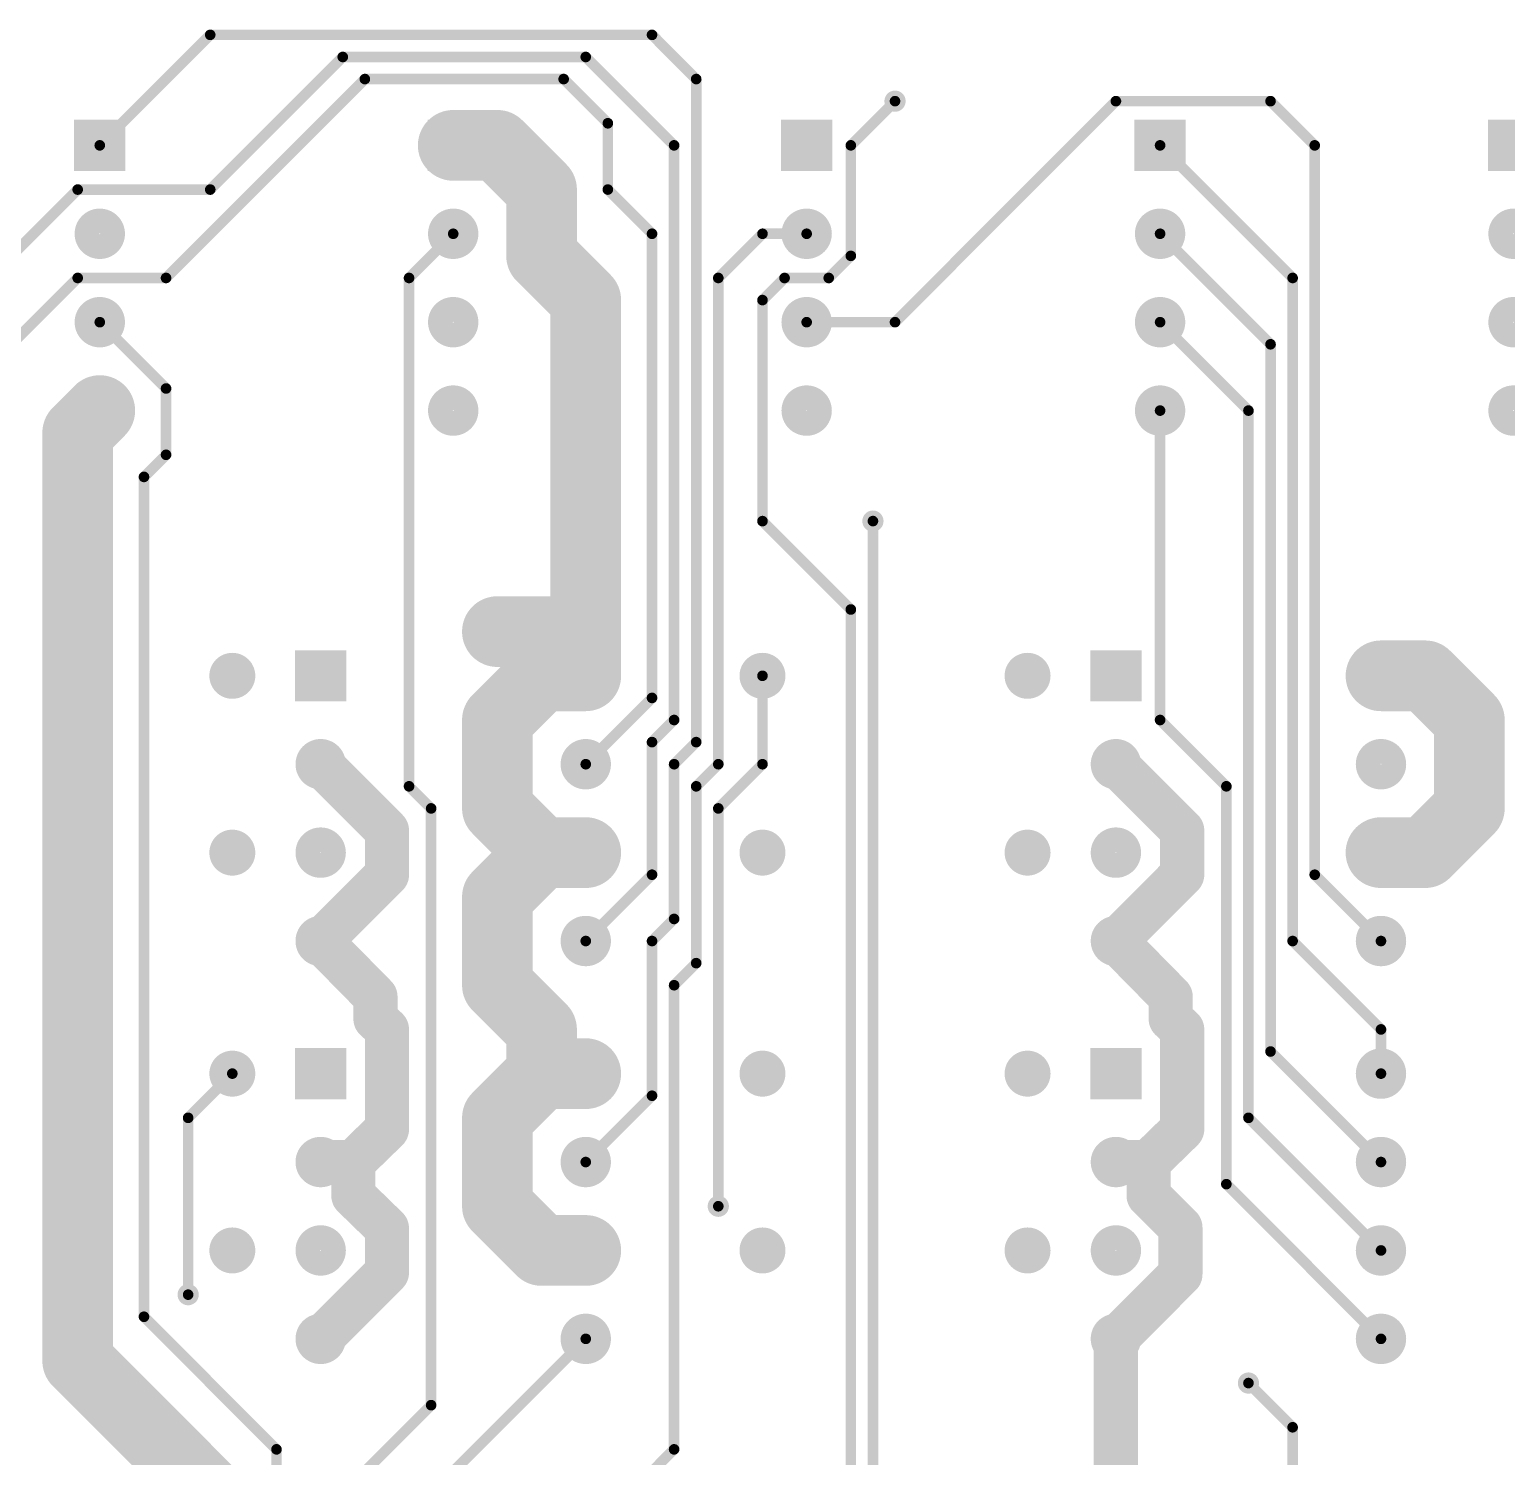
# Model space of a CAD drawing. Extents: x 0.24 to 7.39, y 0.21 to 4.62.
# Drawn here: x 4.167 to 5.838, y 2.988 to 4.602 of the extents above; entities that cross this region are included whole.
import ezdxf

# ---------------------------------------------------------------- set-up
doc = ezdxf.new("R2010")
doc.units = 0

msp = doc.modelspace()

# ---------------------------------------------------------------- linework, layer by layer
at = {"layer": 'BOT'}
for points, const_width in [([(4.371, 4.596), (4.246, 4.471)], 0.012), ([(4.871, 4.596), (4.371, 4.596)], 0.012), ([(4.921, 4.546), (4.871, 4.596)], 0.012), ([(4.521, 4.571), (4.371, 4.421)], 0.012), ([(4.796, 4.571), (4.521, 4.571)], 0.012), ([(4.896, 4.471), (4.796, 4.571)], 0.012), ([(4.546, 4.546), (4.321, 4.321)], 0.012), ([(4.771, 4.546), (4.546, 4.546)], 0.012), ([(4.821, 4.496), (4.771, 4.546)], 0.012), ([(4.921, 3.796), (4.921, 4.546)], 0.012), ([(5.146, 4.521), (5.096, 4.471)], 0.012), ([(5.396, 4.521), (5.146, 4.271)], 0.012), ([(5.571, 4.521), (5.396, 4.521)], 0.012), ([(5.621, 4.471), (5.571, 4.521)], 0.012), ([(4.696, 4.471), (4.646, 4.471)], 0.08), ([(4.746, 4.421), (4.696, 4.471)], 0.08), ([(4.821, 4.421), (4.821, 4.496)], 0.012), ([(4.896, 3.821), (4.896, 4.471)], 0.012), ([(5.096, 4.471), (5.096, 4.346)], 0.012), ([(5.446, 4.471), (5.596, 4.321)], 0.012), ([(5.621, 3.646), (5.621, 4.471)], 0.012), ([(4.746, 4.346), (4.746, 4.421)], 0.08), ([(4.221, 4.421), (4.071, 4.271)], 0.012), ([(4.371, 4.421), (4.221, 4.421)], 0.012), ([(4.871, 4.371), (4.821, 4.421)], 0.012), ([(4.796, 4.296), (4.746, 4.346)], 0.08), ([(4.596, 4.321), (4.646, 4.371)], 0.012), ([(4.871, 3.846), (4.871, 4.371)], 0.012), ([(4.996, 4.371), (4.946, 4.321)], 0.012), ([(5.046, 4.371), (4.996, 4.371)], 0.012), ([(5.446, 4.371), (5.571, 4.246)], 0.012), ([(5.096, 4.346), (5.071, 4.321)], 0.012), ([(4.796, 3.921), (4.796, 4.296)], 0.08), ([(4.221, 4.321), (4.121, 4.221)], 0.012), ([(4.321, 4.321), (4.221, 4.321)], 0.012), ([(4.596, 3.746), (4.596, 4.321)], 0.012), ([(4.946, 4.321), (4.946, 3.771)], 0.012), ([(5.021, 4.321), (4.996, 4.296)], 0.012), ([(5.071, 4.321), (5.021, 4.321)], 0.012), ([(5.596, 4.321), (5.596, 3.571)], 0.012), ([(4.996, 4.296), (4.996, 4.046)], 0.012), ([(4.246, 4.271), (4.321, 4.196)], 0.012), ([(5.146, 4.271), (5.046, 4.271)], 0.012), ([(5.446, 4.271), (5.546, 4.171)], 0.012), ([(5.571, 4.246), (5.571, 3.446)], 0.012), ([(4.221, 4.146), (4.246, 4.171)], 0.08), ([(4.321, 4.196), (4.321, 4.121)], 0.012), ([(4.221, 3.096), (4.221, 4.146)], 0.08), ([(5.446, 4.171), (5.446, 3.821)], 0.012), ([(5.546, 4.171), (5.546, 3.371)], 0.012), ([(4.321, 4.121), (4.296, 4.096)], 0.012), ([(4.296, 4.096), (4.296, 3.146)], 0.012), ([(4.996, 4.046), (5.096, 3.946)], 0.012), ([(5.121, 2.771), (5.121, 4.046)], 0.012), ([(4.696, 3.921), (4.796, 3.921)], 0.08), ([(4.796, 3.921), (4.696, 3.921)], 0.08), ([(4.796, 3.871), (4.796, 3.921)], 0.08), ([(4.796, 3.921), (4.796, 3.871)], 0.08), ([(4.796, 3.871), (4.796, 3.921)], 0.08), ([(5.096, 3.946), (5.096, 2.846)], 0.012), ([(4.696, 3.821), (4.746, 3.871)], 0.08), ([(4.746, 3.871), (4.796, 3.871)], 0.08), ([(5.746, 3.871), (5.696, 3.871)], 0.08), ([(5.796, 3.821), (5.746, 3.871)], 0.08), ([(4.996, 3.771), (4.996, 3.871)], 0.012), ([(4.996, 3.771), (4.996, 3.871)], 0.012), ([(4.696, 3.721), (4.696, 3.821)], 0.08), ([(4.796, 3.771), (4.871, 3.846)], 0.012), ([(5.796, 3.721), (5.796, 3.821)], 0.08), ([(4.871, 3.796), (4.896, 3.821)], 0.012), ([(5.446, 3.821), (5.521, 3.746)], 0.012), ([(4.496, 3.771), (4.571, 3.696)], 0.05), ([(4.871, 3.646), (4.871, 3.796)], 0.012), ([(4.896, 3.771), (4.921, 3.796)], 0.012), ([(5.396, 3.771), (5.471, 3.696)], 0.05), ([(4.746, 3.671), (4.696, 3.721)], 0.08), ([(4.896, 3.596), (4.896, 3.771)], 0.012), ([(4.946, 3.771), (4.921, 3.746)], 0.012), ([(4.946, 3.721), (4.996, 3.771)], 0.012), ([(4.946, 3.721), (4.996, 3.771)], 0.012), ([(5.746, 3.671), (5.796, 3.721)], 0.08), ([(4.621, 3.721), (4.596, 3.746)], 0.012), ([(4.921, 3.746), (4.921, 3.546)], 0.012), ([(5.521, 3.746), (5.521, 3.296)], 0.012), ([(4.571, 3.696), (4.571, 3.646)], 0.05), ([(4.621, 3.046), (4.621, 3.721)], 0.012), ([(4.696, 3.621), (4.746, 3.671)], 0.08), ([(4.796, 3.671), (4.746, 3.671)], 0.08), ([(4.746, 3.671), (4.796, 3.671)], 0.08), ([(4.946, 3.271), (4.946, 3.721)], 0.012), ([(4.946, 3.271), (4.946, 3.721)], 0.012), ([(5.471, 3.696), (5.471, 3.646)], 0.05), ([(5.696, 3.671), (5.746, 3.671)], 0.08), ([(4.571, 3.646), (4.496, 3.571)], 0.05), ([(4.696, 3.521), (4.696, 3.621)], 0.08), ([(5.471, 3.646), (5.396, 3.571)], 0.05), ([(4.796, 3.571), (4.871, 3.646)], 0.012), ([(5.696, 3.571), (5.621, 3.646)], 0.012), ([(4.558, 3.508), (4.496, 3.571)], 0.05), ([(4.871, 3.571), (4.896, 3.596)], 0.012), ([(5.458, 3.508), (5.396, 3.571)], 0.05), ([(4.746, 3.471), (4.696, 3.521)], 0.08), ([(4.871, 3.396), (4.871, 3.571)], 0.012), ([(5.596, 3.571), (5.696, 3.471)], 0.012), ([(4.921, 3.546), (4.896, 3.521)], 0.012), ([(4.558, 3.483), (4.558, 3.508)], 0.05), ([(4.896, 3.521), (4.896, 2.996)], 0.012), ([(5.458, 3.483), (5.458, 3.508)], 0.05), ([(4.746, 3.421), (4.746, 3.471)], 0.08), ([(4.571, 3.471), (4.558, 3.483)], 0.05), ([(4.571, 3.358), (4.571, 3.471)], 0.05), ([(5.471, 3.471), (5.458, 3.483)], 0.05), ([(5.471, 3.358), (5.471, 3.471)], 0.05), ([(5.696, 3.471), (5.696, 3.421)], 0.012), ([(4.696, 3.371), (4.746, 3.421)], 0.08), ([(4.746, 3.421), (4.796, 3.421)], 0.08), ([(4.796, 3.421), (4.746, 3.421)], 0.08), ([(5.571, 3.446), (5.696, 3.321)], 0.012), ([(4.396, 3.421), (4.346, 3.371)], 0.012), ([(4.696, 3.271), (4.696, 3.371)], 0.08), ([(4.796, 3.321), (4.871, 3.396)], 0.012), ([(4.346, 3.371), (4.346, 3.171)], 0.012), ([(4.533, 3.321), (4.571, 3.358)], 0.05), ([(5.433, 3.321), (5.471, 3.358)], 0.05), ([(5.546, 3.371), (5.696, 3.221)], 0.012), ([(4.496, 3.321), (4.533, 3.321)], 0.05), ([(4.533, 3.321), (4.496, 3.321)], 0.05), ([(4.533, 3.283), (4.533, 3.321)], 0.05), ([(5.396, 3.321), (5.433, 3.321)], 0.05), ([(5.433, 3.321), (5.396, 3.321)], 0.05), ([(5.433, 3.283), (5.433, 3.321)], 0.05), ([(4.746, 3.221), (4.696, 3.271)], 0.08), ([(4.571, 3.246), (4.533, 3.283)], 0.05), ([(5.469, 3.247), (5.433, 3.283)], 0.05), ([(5.521, 3.296), (5.696, 3.121)], 0.012), ([(4.571, 3.196), (4.571, 3.246)], 0.05), ([(4.796, 3.221), (4.746, 3.221)], 0.08), ([(5.469, 3.194), (5.469, 3.247)], 0.05), ([(4.496, 3.121), (4.571, 3.196)], 0.05), ([(5.396, 3.121), (5.469, 3.194)], 0.05), ([(4.296, 3.146), (4.446, 2.996)], 0.012), ([(5.396, 2.521), (5.396, 3.121)], 0.05), ([(4.371, 2.946), (4.221, 3.096)], 0.08), ([(4.646, 2.971), (4.796, 3.121)], 0.012), ([(5.596, 3.021), (5.546, 3.071)], 0.012), ([(4.496, 2.921), (4.621, 3.046)], 0.012), ([(5.596, 2.021), (5.596, 3.021)], 0.012), ([(4.446, 2.996), (4.446, 2.783)], 0.012), ([(4.896, 2.996), (4.621, 2.721)], 0.012)]:
    msp.add_lwpolyline(points, dxfattribs=dict(at, const_width=const_width))
for points, const_width in [([(4.368, 4.596, 1), (4.374, 4.596, 1)], 0.006), ([(4.368, 4.596, 1), (4.374, 4.596, 1)], 0.006), ([(4.868, 4.596, 1), (4.874, 4.596, 1)], 0.006), ([(4.868, 4.596, 1), (4.874, 4.596, 1)], 0.006), ([(4.518, 4.571, 1), (4.524, 4.571, 1)], 0.006), ([(4.518, 4.571, 1), (4.524, 4.571, 1)], 0.006), ([(4.793, 4.571, 1), (4.799, 4.571, 1)], 0.006), ([(4.793, 4.571, 1), (4.799, 4.571, 1)], 0.006), ([(4.543, 4.546, 1), (4.549, 4.546, 1)], 0.006), ([(4.543, 4.546, 1), (4.549, 4.546, 1)], 0.006), ([(4.768, 4.546, 1), (4.774, 4.546, 1)], 0.006), ([(4.768, 4.546, 1), (4.774, 4.546, 1)], 0.006), ([(4.918, 4.546, 1), (4.924, 4.546, 1)], 0.006), ([(4.918, 4.546, 1), (4.924, 4.546, 1)], 0.006), ([(5.14, 4.521, 1), (5.152, 4.521, 1)], 0.012), ([(5.143, 4.521, 1), (5.149, 4.521, 1)], 0.006), ([(5.393, 4.521, 1), (5.399, 4.521, 1)], 0.006), ([(5.393, 4.521, 1), (5.399, 4.521, 1)], 0.006), ([(5.568, 4.521, 1), (5.574, 4.521, 1)], 0.006), ([(5.568, 4.521, 1), (5.574, 4.521, 1)], 0.006), ([(4.626, 4.471, 1), (4.666, 4.471, 1)], 0.04), ([(4.676, 4.471, 1), (4.716, 4.471, 1)], 0.04), ([(4.676, 4.471, 1), (4.716, 4.471, 1)], 0.04), ([(4.818, 4.496, 1), (4.824, 4.496, 1)], 0.006), ([(4.818, 4.496, 1), (4.824, 4.496, 1)], 0.006), ([(4.243, 4.471, 1), (4.249, 4.471, 1)], 0.006), ([(4.893, 4.471, 1), (4.899, 4.471, 1)], 0.006), ([(4.893, 4.471, 1), (4.899, 4.471, 1)], 0.006), ([(5.093, 4.471, 1), (5.099, 4.471, 1)], 0.006), ([(5.093, 4.471, 1), (5.099, 4.471, 1)], 0.006), ([(5.443, 4.471, 1), (5.449, 4.471, 1)], 0.006), ([(5.618, 4.471, 1), (5.624, 4.471, 1)], 0.006), ([(5.618, 4.471, 1), (5.624, 4.471, 1)], 0.006), ([(4.726, 4.421, 1), (4.766, 4.421, 1)], 0.04), ([(4.726, 4.421, 1), (4.766, 4.421, 1)], 0.04), ([(4.218, 4.421, 1), (4.224, 4.421, 1)], 0.006), ([(4.218, 4.421, 1), (4.224, 4.421, 1)], 0.006), ([(4.368, 4.421, 1), (4.374, 4.421, 1)], 0.006), ([(4.368, 4.421, 1), (4.374, 4.421, 1)], 0.006), ([(4.818, 4.421, 1), (4.824, 4.421, 1)], 0.006), ([(4.818, 4.421, 1), (4.824, 4.421, 1)], 0.006), ([(4.232, 4.371, 1), (4.26, 4.371, 1)], 0.029), ([(4.632, 4.371, 1), (4.66, 4.371, 1)], 0.029), ([(5.032, 4.371, 1), (5.06, 4.371, 1)], 0.029), ([(5.432, 4.371, 1), (5.46, 4.371, 1)], 0.029), ([(5.832, 4.371, 1), (5.86, 4.371, 1)], 0.029), ([(4.726, 4.346, 1), (4.766, 4.346, 1)], 0.04), ([(4.726, 4.346, 1), (4.766, 4.346, 1)], 0.04), ([(4.643, 4.371, 1), (4.649, 4.371, 1)], 0.006), ([(4.868, 4.371, 1), (4.874, 4.371, 1)], 0.006), ([(4.868, 4.371, 1), (4.874, 4.371, 1)], 0.006), ([(4.993, 4.371, 1), (4.999, 4.371, 1)], 0.006), ([(4.993, 4.371, 1), (4.999, 4.371, 1)], 0.006), ([(5.043, 4.371, 1), (5.049, 4.371, 1)], 0.006), ([(5.443, 4.371, 1), (5.449, 4.371, 1)], 0.006), ([(5.093, 4.346, 1), (5.099, 4.346, 1)], 0.006), ([(5.093, 4.346, 1), (5.099, 4.346, 1)], 0.006), ([(4.776, 4.296, 1), (4.816, 4.296, 1)], 0.04), ([(4.776, 4.296, 1), (4.816, 4.296, 1)], 0.04), ([(4.218, 4.321, 1), (4.224, 4.321, 1)], 0.006), ([(4.218, 4.321, 1), (4.224, 4.321, 1)], 0.006), ([(4.318, 4.321, 1), (4.324, 4.321, 1)], 0.006), ([(4.318, 4.321, 1), (4.324, 4.321, 1)], 0.006), ([(4.593, 4.321, 1), (4.599, 4.321, 1)], 0.006), ([(4.593, 4.321, 1), (4.599, 4.321, 1)], 0.006), ([(4.943, 4.321, 1), (4.949, 4.321, 1)], 0.006), ([(4.943, 4.321, 1), (4.949, 4.321, 1)], 0.006), ([(5.018, 4.321, 1), (5.024, 4.321, 1)], 0.006), ([(5.018, 4.321, 1), (5.024, 4.321, 1)], 0.006), ([(5.068, 4.321, 1), (5.074, 4.321, 1)], 0.006), ([(5.068, 4.321, 1), (5.074, 4.321, 1)], 0.006), ([(5.593, 4.321, 1), (5.599, 4.321, 1)], 0.006), ([(5.593, 4.321, 1), (5.599, 4.321, 1)], 0.006), ([(4.232, 4.271, 1), (4.26, 4.271, 1)], 0.029), ([(4.632, 4.271, 1), (4.66, 4.271, 1)], 0.029), ([(4.993, 4.296, 1), (4.999, 4.296, 1)], 0.006), ([(4.993, 4.296, 1), (4.999, 4.296, 1)], 0.006), ([(5.032, 4.271, 1), (5.06, 4.271, 1)], 0.029), ([(5.432, 4.271, 1), (5.46, 4.271, 1)], 0.029), ([(5.832, 4.271, 1), (5.86, 4.271, 1)], 0.029), ([(4.243, 4.271, 1), (4.249, 4.271, 1)], 0.006), ([(5.043, 4.271, 1), (5.049, 4.271, 1)], 0.006), ([(5.143, 4.271, 1), (5.149, 4.271, 1)], 0.006), ([(5.143, 4.271, 1), (5.149, 4.271, 1)], 0.006), ([(5.443, 4.271, 1), (5.449, 4.271, 1)], 0.006), ([(5.568, 4.246, 1), (5.574, 4.246, 1)], 0.006), ([(5.568, 4.246, 1), (5.574, 4.246, 1)], 0.006), ([(4.226, 4.171, 1), (4.266, 4.171, 1)], 0.04), ([(4.232, 4.171, 1), (4.26, 4.171, 1)], 0.029), ([(4.318, 4.196, 1), (4.324, 4.196, 1)], 0.006), ([(4.318, 4.196, 1), (4.324, 4.196, 1)], 0.006), ([(4.632, 4.171, 1), (4.66, 4.171, 1)], 0.029), ([(5.032, 4.171, 1), (5.06, 4.171, 1)], 0.029), ([(5.432, 4.171, 1), (5.46, 4.171, 1)], 0.029), ([(5.832, 4.171, 1), (5.86, 4.171, 1)], 0.029), ([(4.201, 4.146, 1), (4.241, 4.146, 1)], 0.04), ([(4.201, 4.146, 1), (4.241, 4.146, 1)], 0.04), ([(5.443, 4.171, 1), (5.449, 4.171, 1)], 0.006), ([(5.543, 4.171, 1), (5.549, 4.171, 1)], 0.006), ([(5.543, 4.171, 1), (5.549, 4.171, 1)], 0.006), ([(4.318, 4.121, 1), (4.324, 4.121, 1)], 0.006), ([(4.318, 4.121, 1), (4.324, 4.121, 1)], 0.006), ([(4.293, 4.096, 1), (4.299, 4.096, 1)], 0.006), ([(4.293, 4.096, 1), (4.299, 4.096, 1)], 0.006), ([(4.993, 4.046, 1), (4.999, 4.046, 1)], 0.006), ([(4.993, 4.046, 1), (4.999, 4.046, 1)], 0.006), ([(5.115, 4.046, 1), (5.127, 4.046, 1)], 0.012), ([(5.118, 4.046, 1), (5.124, 4.046, 1)], 0.006), ([(4.676, 3.921, 1), (4.716, 3.921, 1)], 0.04), ([(4.676, 3.921, 1), (4.716, 3.921, 1)], 0.04), ([(4.776, 3.921, 1), (4.816, 3.921, 1)], 0.04), ([(4.776, 3.921, 1), (4.816, 3.921, 1)], 0.04), ([(4.776, 3.921, 1), (4.816, 3.921, 1)], 0.04), ([(4.776, 3.921, 1), (4.816, 3.921, 1)], 0.04), ([(4.776, 3.921, 1), (4.816, 3.921, 1)], 0.04), ([(4.776, 3.921, 1), (4.816, 3.921, 1)], 0.04), ([(5.093, 3.946, 1), (5.099, 3.946, 1)], 0.006), ([(5.093, 3.946, 1), (5.099, 3.946, 1)], 0.006), ([(4.69, 3.921, 1), (4.702, 3.921, 1)], 0.012), ([(4.69, 3.921, 1), (4.702, 3.921, 1)], 0.012), ([(4.383, 3.871, 1), (4.409, 3.871, 1)], 0.026), ([(4.726, 3.871, 1), (4.766, 3.871, 1)], 0.04), ([(4.726, 3.871, 1), (4.766, 3.871, 1)], 0.04), ([(4.776, 3.871, 1), (4.816, 3.871, 1)], 0.04), ([(4.776, 3.871, 1), (4.816, 3.871, 1)], 0.04), ([(4.776, 3.871, 1), (4.816, 3.871, 1)], 0.04), ([(4.776, 3.871, 1), (4.816, 3.871, 1)], 0.04), ([(4.782, 3.871, 1), (4.81, 3.871, 1)], 0.029), ([(4.983, 3.871, 1), (5.009, 3.871, 1)], 0.026), ([(5.283, 3.871, 1), (5.309, 3.871, 1)], 0.026), ([(5.676, 3.871, 1), (5.716, 3.871, 1)], 0.04), ([(5.682, 3.871, 1), (5.71, 3.871, 1)], 0.029), ([(5.726, 3.871, 1), (5.766, 3.871, 1)], 0.04), ([(5.726, 3.871, 1), (5.766, 3.871, 1)], 0.04), ([(4.993, 3.871, 1), (4.999, 3.871, 1)], 0.006), ([(4.993, 3.871, 1), (4.999, 3.871, 1)], 0.006), ([(4.676, 3.821, 1), (4.716, 3.821, 1)], 0.04), ([(4.676, 3.821, 1), (4.716, 3.821, 1)], 0.04), ([(4.868, 3.846, 1), (4.874, 3.846, 1)], 0.006), ([(4.868, 3.846, 1), (4.874, 3.846, 1)], 0.006), ([(5.776, 3.821, 1), (5.816, 3.821, 1)], 0.04), ([(5.776, 3.821, 1), (5.816, 3.821, 1)], 0.04), ([(4.893, 3.821, 1), (4.899, 3.821, 1)], 0.006), ([(4.893, 3.821, 1), (4.899, 3.821, 1)], 0.006), ([(5.443, 3.821, 1), (5.449, 3.821, 1)], 0.006), ([(5.443, 3.821, 1), (5.449, 3.821, 1)], 0.006), ([(4.482, 3.771, 1), (4.51, 3.771, 1)], 0.029), ([(4.4835, 3.771, 1), (4.5085, 3.771, 1)], 0.025), ([(4.782, 3.771, 1), (4.81, 3.771, 1)], 0.029), ([(4.868, 3.796, 1), (4.874, 3.796, 1)], 0.006), ([(4.868, 3.796, 1), (4.874, 3.796, 1)], 0.006), ([(4.918, 3.796, 1), (4.924, 3.796, 1)], 0.006), ([(4.918, 3.796, 1), (4.924, 3.796, 1)], 0.006), ([(5.382, 3.771, 1), (5.41, 3.771, 1)], 0.029), ([(5.3835, 3.771, 1), (5.4085, 3.771, 1)], 0.025), ([(5.682, 3.771, 1), (5.71, 3.771, 1)], 0.029), ([(4.676, 3.721, 1), (4.716, 3.721, 1)], 0.04), ([(4.676, 3.721, 1), (4.716, 3.721, 1)], 0.04), ([(4.793, 3.771, 1), (4.799, 3.771, 1)], 0.006), ([(4.893, 3.771, 1), (4.899, 3.771, 1)], 0.006), ([(4.893, 3.771, 1), (4.899, 3.771, 1)], 0.006), ([(4.943, 3.771, 1), (4.949, 3.771, 1)], 0.006), ([(4.943, 3.771, 1), (4.949, 3.771, 1)], 0.006), ([(4.993, 3.771, 1), (4.999, 3.771, 1)], 0.006), ([(4.993, 3.771, 1), (4.999, 3.771, 1)], 0.006), ([(4.993, 3.771, 1), (4.999, 3.771, 1)], 0.006), ([(4.993, 3.771, 1), (4.999, 3.771, 1)], 0.006), ([(5.776, 3.721, 1), (5.816, 3.721, 1)], 0.04), ([(5.776, 3.721, 1), (5.816, 3.721, 1)], 0.04), ([(4.593, 3.746, 1), (4.599, 3.746, 1)], 0.006), ([(4.593, 3.746, 1), (4.599, 3.746, 1)], 0.006), ([(4.918, 3.746, 1), (4.924, 3.746, 1)], 0.006), ([(4.918, 3.746, 1), (4.924, 3.746, 1)], 0.006), ([(5.518, 3.746, 1), (5.524, 3.746, 1)], 0.006), ([(5.518, 3.746, 1), (5.524, 3.746, 1)], 0.006), ([(4.5585, 3.696, 1), (4.5835, 3.696, 1)], 0.025), ([(4.5585, 3.696, 1), (4.5835, 3.696, 1)], 0.025), ([(4.618, 3.721, 1), (4.624, 3.721, 1)], 0.006), ([(4.618, 3.721, 1), (4.624, 3.721, 1)], 0.006), ([(4.726, 3.671, 1), (4.766, 3.671, 1)], 0.04), ([(4.726, 3.671, 1), (4.766, 3.671, 1)], 0.04), ([(4.726, 3.671, 1), (4.766, 3.671, 1)], 0.04), ([(4.726, 3.671, 1), (4.766, 3.671, 1)], 0.04), ([(4.776, 3.671, 1), (4.816, 3.671, 1)], 0.04), ([(4.776, 3.671, 1), (4.816, 3.671, 1)], 0.04), ([(4.943, 3.721, 1), (4.949, 3.721, 1)], 0.006), ([(4.943, 3.721, 1), (4.949, 3.721, 1)], 0.006), ([(4.943, 3.721, 1), (4.949, 3.721, 1)], 0.006), ([(4.943, 3.721, 1), (4.949, 3.721, 1)], 0.006), ([(5.4585, 3.696, 1), (5.4835, 3.696, 1)], 0.025), ([(5.4585, 3.696, 1), (5.4835, 3.696, 1)], 0.025), ([(5.676, 3.671, 1), (5.716, 3.671, 1)], 0.04), ([(5.726, 3.671, 1), (5.766, 3.671, 1)], 0.04), ([(5.726, 3.671, 1), (5.766, 3.671, 1)], 0.04), ([(4.383, 3.671, 1), (4.409, 3.671, 1)], 0.026), ([(4.482, 3.671, 1), (4.51, 3.671, 1)], 0.029), ([(4.782, 3.671, 1), (4.81, 3.671, 1)], 0.029), ([(4.983, 3.671, 1), (5.009, 3.671, 1)], 0.026), ([(5.283, 3.671, 1), (5.309, 3.671, 1)], 0.026), ([(5.382, 3.671, 1), (5.41, 3.671, 1)], 0.029), ([(5.682, 3.671, 1), (5.71, 3.671, 1)], 0.029), ([(4.5585, 3.646, 1), (4.5835, 3.646, 1)], 0.025), ([(4.5585, 3.646, 1), (4.5835, 3.646, 1)], 0.025), ([(4.676, 3.621, 1), (4.716, 3.621, 1)], 0.04), ([(4.676, 3.621, 1), (4.716, 3.621, 1)], 0.04), ([(5.4585, 3.646, 1), (5.4835, 3.646, 1)], 0.025), ([(5.4585, 3.646, 1), (5.4835, 3.646, 1)], 0.025), ([(4.868, 3.646, 1), (4.874, 3.646, 1)], 0.006), ([(4.868, 3.646, 1), (4.874, 3.646, 1)], 0.006), ([(5.618, 3.646, 1), (5.624, 3.646, 1)], 0.006), ([(5.618, 3.646, 1), (5.624, 3.646, 1)], 0.006), ([(4.482, 3.571, 1), (4.51, 3.571, 1)], 0.029), ([(4.4835, 3.571, 1), (4.5085, 3.571, 1)], 0.025), ([(4.4835, 3.571, 1), (4.5085, 3.571, 1)], 0.025), ([(4.782, 3.571, 1), (4.81, 3.571, 1)], 0.029), ([(4.893, 3.596, 1), (4.899, 3.596, 1)], 0.006), ([(4.893, 3.596, 1), (4.899, 3.596, 1)], 0.006), ([(5.382, 3.571, 1), (5.41, 3.571, 1)], 0.029), ([(5.3835, 3.571, 1), (5.4085, 3.571, 1)], 0.025), ([(5.3835, 3.571, 1), (5.4085, 3.571, 1)], 0.025), ([(5.682, 3.571, 1), (5.71, 3.571, 1)], 0.029), ([(4.676, 3.521, 1), (4.716, 3.521, 1)], 0.04), ([(4.676, 3.521, 1), (4.716, 3.521, 1)], 0.04), ([(4.793, 3.571, 1), (4.799, 3.571, 1)], 0.006), ([(4.868, 3.571, 1), (4.874, 3.571, 1)], 0.006), ([(4.868, 3.571, 1), (4.874, 3.571, 1)], 0.006), ([(5.593, 3.571, 1), (5.599, 3.571, 1)], 0.006), ([(5.593, 3.571, 1), (5.599, 3.571, 1)], 0.006), ([(5.693, 3.571, 1), (5.699, 3.571, 1)], 0.006), ([(4.918, 3.546, 1), (4.924, 3.546, 1)], 0.006), ([(4.918, 3.546, 1), (4.924, 3.546, 1)], 0.006), ([(4.5455, 3.508, 1), (4.5705, 3.508, 1)], 0.025), ([(4.5455, 3.508, 1), (4.5705, 3.508, 1)], 0.025), ([(4.893, 3.521, 1), (4.899, 3.521, 1)], 0.006), ([(4.893, 3.521, 1), (4.899, 3.521, 1)], 0.006), ([(5.4455, 3.508, 1), (5.4705, 3.508, 1)], 0.025), ([(5.4455, 3.508, 1), (5.4705, 3.508, 1)], 0.025), ([(4.726, 3.471, 1), (4.766, 3.471, 1)], 0.04), ([(4.726, 3.471, 1), (4.766, 3.471, 1)], 0.04), ([(4.5455, 3.483, 1), (4.5705, 3.483, 1)], 0.025), ([(4.5455, 3.483, 1), (4.5705, 3.483, 1)], 0.025), ([(4.5585, 3.471, 1), (4.5835, 3.471, 1)], 0.025), ([(4.5585, 3.471, 1), (4.5835, 3.471, 1)], 0.025), ([(5.4455, 3.483, 1), (5.4705, 3.483, 1)], 0.025), ([(5.4455, 3.483, 1), (5.4705, 3.483, 1)], 0.025), ([(5.4585, 3.471, 1), (5.4835, 3.471, 1)], 0.025), ([(5.4585, 3.471, 1), (5.4835, 3.471, 1)], 0.025), ([(5.693, 3.471, 1), (5.699, 3.471, 1)], 0.006), ([(5.693, 3.471, 1), (5.699, 3.471, 1)], 0.006), ([(4.726, 3.421, 1), (4.766, 3.421, 1)], 0.04), ([(4.726, 3.421, 1), (4.766, 3.421, 1)], 0.04), ([(4.726, 3.421, 1), (4.766, 3.421, 1)], 0.04), ([(4.726, 3.421, 1), (4.766, 3.421, 1)], 0.04), ([(4.776, 3.421, 1), (4.816, 3.421, 1)], 0.04), ([(4.776, 3.421, 1), (4.816, 3.421, 1)], 0.04), ([(4.383, 3.421, 1), (4.409, 3.421, 1)], 0.026), ([(4.782, 3.421, 1), (4.81, 3.421, 1)], 0.029), ([(4.983, 3.421, 1), (5.009, 3.421, 1)], 0.026), ([(5.283, 3.421, 1), (5.309, 3.421, 1)], 0.026), ([(5.568, 3.446, 1), (5.574, 3.446, 1)], 0.006), ([(5.568, 3.446, 1), (5.574, 3.446, 1)], 0.006), ([(5.682, 3.421, 1), (5.71, 3.421, 1)], 0.029), ([(4.393, 3.421, 1), (4.399, 3.421, 1)], 0.006), ([(5.693, 3.421, 1), (5.699, 3.421, 1)], 0.006), ([(4.676, 3.371, 1), (4.716, 3.371, 1)], 0.04), ([(4.676, 3.371, 1), (4.716, 3.371, 1)], 0.04), ([(4.868, 3.396, 1), (4.874, 3.396, 1)], 0.006), ([(4.868, 3.396, 1), (4.874, 3.396, 1)], 0.006), ([(4.343, 3.371, 1), (4.349, 3.371, 1)], 0.006), ([(4.343, 3.371, 1), (4.349, 3.371, 1)], 0.006), ([(4.5585, 3.358, 1), (4.5835, 3.358, 1)], 0.025), ([(4.5585, 3.358, 1), (4.5835, 3.358, 1)], 0.025), ([(5.4585, 3.358, 1), (5.4835, 3.358, 1)], 0.025), ([(5.4585, 3.358, 1), (5.4835, 3.358, 1)], 0.025), ([(5.543, 3.371, 1), (5.549, 3.371, 1)], 0.006), ([(5.543, 3.371, 1), (5.549, 3.371, 1)], 0.006), ([(4.482, 3.321, 1), (4.51, 3.321, 1)], 0.029), ([(4.4835, 3.321, 1), (4.5085, 3.321, 1)], 0.025), ([(4.4835, 3.321, 1), (4.5085, 3.321, 1)], 0.025), ([(4.5205, 3.321, 1), (4.5455, 3.321, 1)], 0.025), ([(4.5205, 3.321, 1), (4.5455, 3.321, 1)], 0.025), ([(4.5205, 3.321, 1), (4.5455, 3.321, 1)], 0.025), ([(4.5205, 3.321, 1), (4.5455, 3.321, 1)], 0.025), ([(4.782, 3.321, 1), (4.81, 3.321, 1)], 0.029), ([(5.382, 3.321, 1), (5.41, 3.321, 1)], 0.029), ([(5.3835, 3.321, 1), (5.4085, 3.321, 1)], 0.025), ([(5.3835, 3.321, 1), (5.4085, 3.321, 1)], 0.025), ([(5.4205, 3.321, 1), (5.4455, 3.321, 1)], 0.025), ([(5.4205, 3.321, 1), (5.4455, 3.321, 1)], 0.025), ([(5.4205, 3.321, 1), (5.4455, 3.321, 1)], 0.025), ([(5.4205, 3.321, 1), (5.4455, 3.321, 1)], 0.025), ([(5.682, 3.321, 1), (5.71, 3.321, 1)], 0.029), ([(4.793, 3.321, 1), (4.799, 3.321, 1)], 0.006), ([(5.693, 3.321, 1), (5.699, 3.321, 1)], 0.006), ([(4.676, 3.271, 1), (4.716, 3.271, 1)], 0.04), ([(4.676, 3.271, 1), (4.716, 3.271, 1)], 0.04), ([(4.5205, 3.283, 1), (4.5455, 3.283, 1)], 0.025), ([(4.5205, 3.283, 1), (4.5455, 3.283, 1)], 0.025), ([(5.4205, 3.283, 1), (5.4455, 3.283, 1)], 0.025), ([(5.4205, 3.283, 1), (5.4455, 3.283, 1)], 0.025), ([(5.518, 3.296, 1), (5.524, 3.296, 1)], 0.006), ([(5.518, 3.296, 1), (5.524, 3.296, 1)], 0.006), ([(4.94, 3.271, 1), (4.952, 3.271, 1)], 0.012), ([(4.94, 3.271, 1), (4.952, 3.271, 1)], 0.012), ([(4.943, 3.271, 1), (4.949, 3.271, 1)], 0.006), ([(4.943, 3.271, 1), (4.949, 3.271, 1)], 0.006), ([(4.5585, 3.246, 1), (4.5835, 3.246, 1)], 0.025), ([(4.5585, 3.246, 1), (4.5835, 3.246, 1)], 0.025), ([(4.726, 3.221, 1), (4.766, 3.221, 1)], 0.04), ([(4.726, 3.221, 1), (4.766, 3.221, 1)], 0.04), ([(4.776, 3.221, 1), (4.816, 3.221, 1)], 0.04), ([(5.4565, 3.247, 1), (5.4815, 3.247, 1)], 0.025), ([(5.4565, 3.247, 1), (5.4815, 3.247, 1)], 0.025), ([(4.383, 3.221, 1), (4.409, 3.221, 1)], 0.026), ([(4.482, 3.221, 1), (4.51, 3.221, 1)], 0.029), ([(4.782, 3.221, 1), (4.81, 3.221, 1)], 0.029), ([(4.983, 3.221, 1), (5.009, 3.221, 1)], 0.026), ([(5.283, 3.221, 1), (5.309, 3.221, 1)], 0.026), ([(5.382, 3.221, 1), (5.41, 3.221, 1)], 0.029), ([(5.682, 3.221, 1), (5.71, 3.221, 1)], 0.029), ([(5.693, 3.221, 1), (5.699, 3.221, 1)], 0.006), ([(4.5585, 3.196, 1), (4.5835, 3.196, 1)], 0.025), ([(4.5585, 3.196, 1), (4.5835, 3.196, 1)], 0.025), ([(5.4565, 3.194, 1), (5.4815, 3.194, 1)], 0.025), ([(5.4565, 3.194, 1), (5.4815, 3.194, 1)], 0.025), ([(4.34, 3.171, 1), (4.352, 3.171, 1)], 0.012), ([(4.343, 3.171, 1), (4.349, 3.171, 1)], 0.006), ([(4.293, 3.146, 1), (4.299, 3.146, 1)], 0.006), ([(4.293, 3.146, 1), (4.299, 3.146, 1)], 0.006), ([(4.482, 3.121, 1), (4.51, 3.121, 1)], 0.029), ([(4.4835, 3.121, 1), (4.5085, 3.121, 1)], 0.025), ([(4.782, 3.121, 1), (4.81, 3.121, 1)], 0.029), ([(5.382, 3.121, 1), (5.41, 3.121, 1)], 0.029), ([(5.3835, 3.121, 1), (5.4085, 3.121, 1)], 0.025), ([(5.3835, 3.121, 1), (5.4085, 3.121, 1)], 0.025), ([(5.682, 3.121, 1), (5.71, 3.121, 1)], 0.029), ([(4.201, 3.096, 1), (4.241, 3.096, 1)], 0.04), ([(4.201, 3.096, 1), (4.241, 3.096, 1)], 0.04), ([(4.793, 3.121, 1), (4.799, 3.121, 1)], 0.006), ([(5.693, 3.121, 1), (5.699, 3.121, 1)], 0.006), ([(5.54, 3.071, 1), (5.552, 3.071, 1)], 0.012), ([(5.543, 3.071, 1), (5.549, 3.071, 1)], 0.006), ([(4.618, 3.046, 1), (4.624, 3.046, 1)], 0.006), ([(4.618, 3.046, 1), (4.624, 3.046, 1)], 0.006), ([(5.593, 3.021, 1), (5.599, 3.021, 1)], 0.006), ([(5.593, 3.021, 1), (5.599, 3.021, 1)], 0.006), ([(4.443, 2.996, 1), (4.449, 2.996, 1)], 0.006), ([(4.443, 2.996, 1), (4.449, 2.996, 1)], 0.006), ([(4.893, 2.996, 1), (4.899, 2.996, 1)], 0.006), ([(4.893, 2.996, 1), (4.899, 2.996, 1)], 0.006)]:
    msp.add_lwpolyline(points, format="xyb", close=True, dxfattribs=dict(at, const_width=const_width))
for points in [[(4.217, 4.442), (4.275, 4.442), (4.217, 4.5), (4.275, 4.5)], [(4.617, 4.442), (4.675, 4.442), (4.617, 4.5), (4.675, 4.5)], [(5.017, 4.442), (5.075, 4.442), (5.017, 4.5), (5.075, 4.5)], [(5.417, 4.442), (5.475, 4.442), (5.417, 4.5), (5.475, 4.5)], [(5.817, 4.442), (5.875, 4.442), (5.817, 4.5), (5.875, 4.5)], [(4.467, 3.842), (4.525, 3.842), (4.467, 3.9), (4.525, 3.9)], [(5.367, 3.842), (5.425, 3.842), (5.367, 3.9), (5.425, 3.9)], [(4.467, 3.392), (4.525, 3.392), (4.467, 3.45), (4.525, 3.45)], [(5.367, 3.392), (5.425, 3.392), (5.367, 3.45), (5.425, 3.45)]]:
    msp.add_solid(points, dxfattribs=at)

doc.saveas('drawing.dxf')
